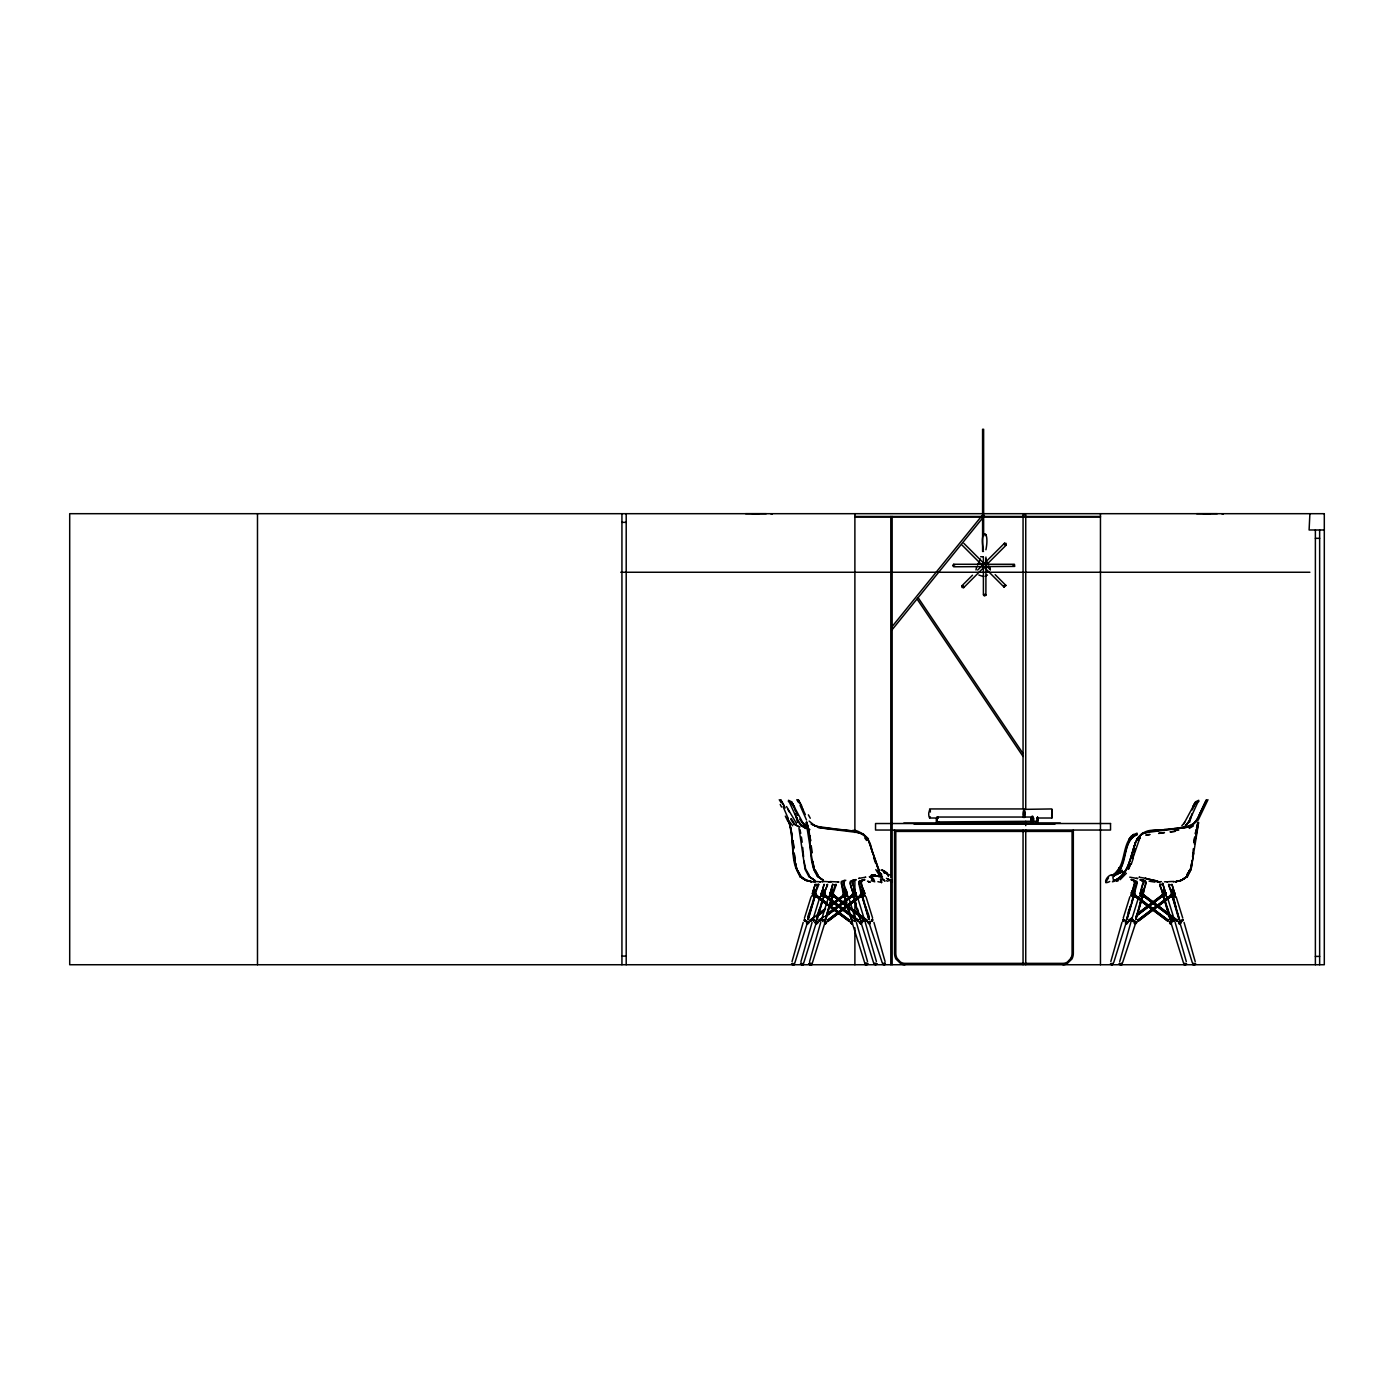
<?xml version="1.0" encoding="UTF-8"?>
<svg xmlns="http://www.w3.org/2000/svg" width="1394" height="1394" viewBox="0 0 1394 1394"><rect width="100%" height="100%" fill="white"/><g stroke="black" fill="none" stroke-linecap="round" stroke-linejoin="round"><path stroke-width="1.5" d="M1051.982 815.159L1051.843 808.938L1023.823 809.374M792.14 964.195C797.438 965.397 790.485 962.121 792.123 964.561C789.492 962.836 795.294 965.868 793.552 963.637M805.087 921.138C803.658 918.994 806.516 922.549 804.495 919.204C804.948 922.114 803.763 918.942 805.07 920.145M809.931 964.665L810.384 963.602L809.165 963.428L809.6 964.613L812.092 963.602L809.165 963.428M813.504 920.859C813.242 920.371 813.556 918.611 813.747 921.521M821.85 894.425L822.443 892.491L822.146 894.39M821.693 920.214C822.861 920.702 820.839 919.134 823 920.65M830.841 892.317L830.266 893.659L831.138 893.066M937.448 817.581L936.838 820.927M866.545 963.376L865.447 964.456L865.848 963.428L867.922 964.23L865.273 964.631L865.291 963.481M876.268 963.481C878.847 965.101 871.773 964.073 875.467 964.021C880.276 963.481 871.163 965.537 875.449 963.376M884.092 963.376C881.444 965.728 887.298 962.47 884.266 963.533M1162.944 893.955L1163.955 895.767L1162.091 896.551A3.52 2.736 71.1 0 1 1161.603 895.575A3.206 0.976 -54.5 0 1 1161.864 894.826C1165.454 893.014 1160.226 896.76 1163.328 894.721M1170.507 895.314C1170.664 890.261 1178.697 903.417 1173.643 893.449M856.613 895.662L854.295 889.877L852.762 890.644L854.069 895.941L853.407 894.268L851.682 895.296M1194.902 963.411C1194.954 963.934 1194.885 965.484 1195.616 963.428M812.824 892.177C811.691 898.468 813.939 884.075 816.431 884.301M817.581 884.929L818.661 884.371L817.302 885.748L807.823 919.134M826.485 884.929L827.566 884.371L823.035 896.081M833.961 884.894L836.226 884.371L834.849 885.748L824.778 921.207L832.445 896.569M1051.947 814.776L1051.843 818.017L1036.787 818.017M1164.948 893.815C1168.642 894.112 1162.3 890.714 1165.558 894.251M1174.184 920.214L1174.166 921.068M1174.393 892.177C1175.037 894.599 1173.382 892.456 1173.731 893.641M1182.67 919.622C1181.903 920.371 1184.029 919.953 1181.851 920.859M844.276 890.174C846.367 905.333 849.277 886.392 843.858 890.644C846.245 901.116 844.834 892.265 842.778 895.296M853.738 880.625L852.762 883.047L856.456 895.54L853.302 895.471L852.675 890.574M862.206 893.902C861.44 897.666 863.966 894.338 861.457 890.418C864.001 887.995 865.273 896.603 863.775 892.125C864.175 895.14 863.757 892.526 864.28 893.049M814.741 894.478L816.379 894.739A3.206 0.976 54.7 0 1 816.71 895.593A3.52 2.736 -71.1 0 1 816.239 896.551C813.974 900.054 818.33 890.749 814.392 895.366M822.983 893.693C825.213 897.44 822.129 892.909 824.969 894.373C825.718 898.503 822.791 895.662 823.14 893.38M834.257 895.314L833.473 895.767M1161.62 895.575L1162.091 895.157A3.206 0.976 -54.7 0 0 1162.335 894.443C1164.356 900.803 1161.185 889.041 1164.339 890.226C1170.751 909.167 1156.584 863.74 1165.767 893.606M1165.593 893.659L1165.489 892.177M1172.946 919.779C1175.247 919.883 1172.459 921.608 1173.609 919.726M1170.838 896.342C1174.776 899.81 1169.705 880.45 1174.271 893.92M793.656 964.125L792.977 963.428M814.776 893.554C817.999 896.673 810.994 897.963 815.595 893.955M823.227 895.75C823.837 901.657 827.252 887.072 822.233 890.975M833.159 893.955L833.56 896.638L831.678 895.558M1111.767 964.526C1107.463 962.226 1115.008 966.234 1111.785 963.376M1051.947 815.351L1051.79 815.856M804.652 920.598L804.547 919.622M813.73 919.761L814.601 920.04M821.99 892.108L821.676 894.251M821.763 920.232L822.669 920.162M830.144 893.571C832.497 892.526 829.5 894.373 830.615 892.683M1133.618 895.784L1135.221 896.325M1141.198 893.571C1141.006 892.927 1139.037 893.693 1141.477 892.526C1139.56 898.851 1141.581 884.423 1143.411 882.507C1139.49 878.743 1140.466 879.039 1145.729 881.304A2.962 2.126 -89 0 1 1146.007 883.482L1142.366 895.802L1144.126 896.325M1133.078 894.356C1134.489 899.879 1135.709 890.94 1134.158 895.54M1144.927 895.906L1177.46 920.423L1144.683 895.575C1142 897.614 1145.467 894.234 1142.575 893.92C1144.788 895.784 1142.261 895.906 1142.261 894.721M792.315 963.411L792.959 964.526M794.545 963.602L793.447 964.7L794.493 964.282M794.231 963.55L794.022 964.613M800.504 963.428C809.025 966.303 797.49 961.407 801.707 964.247L803.432 964.247M801.219 963.411L803.014 964.7L803.449 963.602M801.881 963.428L801.759 964.7L803.171 964.7M803.136 963.55L802.282 964.735M809.374 963.411L810.384 964.665M809.252 964.125L809.862 963.411M810.541 963.428C809.984 965.345 813.713 964.369 810.35 964.456M811.099 963.637L810.994 964.7L809.687 964.195M811.778 963.55L810.942 964.735M1110.913 964.509C1111.279 963.254 1109.903 965.293 1113.039 963.481M1110.948 963.481C1109.258 965.084 1114.73 964.787 1112.464 963.428M1119.399 964.073L1122.24 963.55L1121.769 964.665L1119.277 964.021L1121.978 964.596M1119.521 963.341L1119.748 964.561L1121.909 964.125M1120.689 963.376L1120.654 964.526L1121.368 963.428M1121.926 963.481L1120.48 964.195M844.59 896.307C843.37 896.394 842.795 894.408 841.784 881.67M852.257 894.373C851.368 898.764 855.533 893.641 851.786 895.035A4.879 2.91 -75.3 0 0 851.891 896.011L851.891 896.168A3.468 2.683 28.9 0 0 852.57 896.743L853.145 896.481A3.52 2.091 -75.4 0 1 853.058 895.506A3.206 2.492 28.9 0 1 852.361 894.791L852.779 894.112M860.29 895.453L860.952 894.704A3.206 2.492 28.9 0 0 861.684 895.506A3.52 2.091 -75.4 0 0 861.806 896.481L861.213 896.743A3.468 2.683 28.9 0 1 860.534 896.011L860.551 896.168A4.879 2.91 -75.3 0 1 860.429 895.035C862.259 892.752 864.315 897.788 860.69 895.802M842.743 895.453C847.413 895.209 841.732 895.105 844.363 894.565M843.614 894.164L845.966 896.185M1309.89 513.689L1309.105 529.981L1324.3 529.981M814.427 895.244C817.511 882.019 810.472 898.084 813.66 893.781M938.859 821.868C939.086 823.854 936.541 821.658 937.099 818.958M1163.188 895.07L1162.335 894.443L1163.955 896.203M1172.389 896.22L1172.581 894.164L1170.838 894.739A3.206 0.976 -54.5 0 0 1170.507 895.575A3.52 2.736 71.1 0 0 1170.995 896.551C1174.706 897.3 1167.823 893.746 1173.103 894.286M1171.831 894.164C1171.64 896.812 1169.793 896.272 1172.093 893.92M1162.265 894.39L1162.526 895.662M1163.641 894.408L1162.579 894.896A4.896 3.799 71.1 0 0 1163.049 896.063A3.468 1.063 -54.6 0 0 1162.805 896.795M1172.981 893.38C1172.162 896.499 1172.18 894.599 1170.995 895.157A3.206 0.976 -54.7 0 0 1171.239 894.443L1171.378 894.373M863.531 896.22L859.07 882.82L859.68 881.182L864.594 879.544L859.035 881.304A2.962 2.126 89 0 0 858.774 883.482L861.806 896.481A3.52 2.108 -75.1 0 1 861.684 895.523A3.206 2.492 28.9 0 1 861.004 894.791L862.154 893.519M865.848 963.428L867.173 964.596L867.207 963.341M885.26 963.341L884.72 964.596L884.754 963.341M975.992 569.989L976.619 566.922M1185.998 963.411C1188.071 966.129 1182.931 961.511 1184.238 964.735C1186.747 963.759 1187.061 964.317 1186.172 964.195M862.259 921.26C862.294 924.396 859.715 920.615 862.224 922.114M869.386 922.288C870.849 923.42 870.326 920.005 868.584 922.218A4.879 2.91 -75.2 0 0 868.689 923.194L867.73 922.253L868.689 923.159A3.468 2.701 28.9 0 0 869.368 923.926C872.017 923.856 867.974 920.58 870.501 921.817M1035.812 821.658L1035.533 821.99M1037.641 820.909L1037.519 818.226L1037.537 822.965M1164.147 896.412L1159.651 884.371L1163.119 884.911M1192.985 852.727L1193.334 848.702M876.181 964.543L876.112 963.341M883.395 963.428C880.468 964.073 885.713 965.937 884.929 963.481M845.949 892.996C848.981 894.652 844.328 891.428 847.308 893.362C843.213 895.506 848.441 890.278 846.158 893.746M856.038 893.833C854.069 892.561 856.962 892.7 854.766 893.711M856.073 895.593L855.376 893.397L856.195 896.011M854.034 920.389C856.177 920.458 854.557 919.047 854.278 920.964M864.785 893.153L863.06 890.226M864.716 895.593L863.444 895.61L861.736 890.226M863.722 919.57L863.6 921.086M871.703 920.789L872.731 919.691L871.982 921.068M846.803 894.199L846.489 892.526L847.134 895.54M855.637 893.049C852.936 894.913 856.491 891.899 855.794 894.007M872.33 920.964L872.365 919.57M1122.85 920.859L1123.529 919.082L1123.703 920.876M1132.207 892.439C1129.872 894.704 1133.531 891.289 1131.754 893.868M1133.078 920.092C1130.499 922.549 1132.834 917.479 1132.538 921.469M1141.111 892.439C1140.275 895.54 1140.919 890.923 1141.512 893.38M1110.913 964.125L1112.447 964.073M1132.137 893.327L1131.475 892.665L1131.632 893.728M1132.747 920.51C1131.475 919.935 1133.461 919.029 1131.754 920.859M1141.041 893.327L1140.745 892.526M1192.55 856.892L1192.985 853.023M1171.64 921.312C1170.437 924.083 1170.716 921.451 1171.674 922.27M888.361 876.408L886.41 872.33L881.914 870.048M1164.722 893.066L1165.785 892.944L1166.255 896.168M1133.392 894.53L1134.995 894.408L1135.186 895.75L1132.974 895.453L1136.737 882.332L1131.283 879.544L1136.842 881.304A2.962 2.126 -89 0 1 1137.103 883.482L1133.636 896.046L1135.779 895.575L1168.573 920.493L1149.318 906.17M1144.091 895.436C1137.121 897.144 1151.461 880.503 1142.54 879.858M1193.647 853.076L1191.051 869.507L1187.374 876.408L1181.415 880.328L1175.299 881.792L1181.52 880.259L1187.374 876.338L1191.051 869.368L1198.561 822.878M812.772 894.251L813.085 892.108M822.477 893.206L822.111 894.251M867.922 963.376L865.273 964.631M1163.816 896.499L1161.899 895.506M1163.223 894.146C1161.167 894.129 1163.119 898.468 1161.934 894.739C1165.698 899.827 1160.418 889.79 1163.171 890.958M1173.086 895.558L1170.507 895.575M1171.831 893.972L1172.371 895.75L1173.156 893.693M1180.526 923.072A3.468 1.063 -54.5 0 1 1180.335 923.577C1176.205 923.246 1180.857 922.497 1179.725 922.183A4.896 3.799 71.1 0 0 1179.934 922.95L1179.76 922.654M1170.855 896.185L1171.57 894.39M1171.762 922.392L1171.709 920.737M1178.941 922.863L1179.15 923.734A3.52 2.736 71.1 0 1 1178.679 922.758A3.206 0.958 -54.8 0 1 1178.941 922.026L1179.394 921.626A2.823 1.533 -10.7 0 1 1179.934 921.782L1178.923 922.026M1173.8 892.509L1173.87 893.432L1173.922 892.317M1174.584 894.059L1173.818 893.206M1186.346 964.491L1183.82 964.282L1186.712 964.299M866.719 964.596L865.047 964.23M875.624 964.596L876.843 964.021L874.752 963.428M813.451 894.164L813.904 895.244L814.723 894.181M832.201 894.634C833.403 894.181 830.632 895.436 833.926 896.185M1194.431 844.102L1198.561 822.268M844.903 895.645L843.666 896.743A3.468 2.683 28.9 0 1 842.987 896.011L830.458 904.758M862.45 895.645L861.213 896.743A3.468 2.683 29 0 1 860.534 896.011L860.673 895.436M884.11 964.526L884.963 964.509M1126.352 921.661C1126.997 922.671 1126.195 921.957 1125.585 921.992A3.206 2.492 -28.9 0 1 1126.23 921.556L1125.742 921.295M1134.193 921.852C1135.378 922.706 1134.629 922.445 1134.96 923.176C1136.145 919.604 1133.723 923.124 1134.019 921.138M815.595 923.246C815.49 921.922 816.326 922.166 816.971 922.34A3.206 0.976 54.5 0 1 816.727 921.608A2.823 1.533 10.7 0 0 816.187 921.782L816.605 922.358M831.974 895.244C834.727 876.756 825.056 909.655 832.88 890.278M1193.926 842.237L1194.71 836.975M1193.926 842.638L1194.71 837.446M845.653 893.031L846.698 893.728L846.489 892.526M846.89 894.007L846.228 892.752L847.134 893.833M855.968 893.153L855.376 892.526M863.461 893.171C867.626 894.321 856.055 880.241 864.663 880.119M862.729 919.97L863.339 921.399M863.688 920.964L864.071 919.691M872.156 920.389L872.33 919.082L872.557 920.598M843.109 896.325L845.112 895.767L843.788 895.575M851.647 895.453L852.623 895.314L851.995 896.325M852.048 895.575L853.86 895.802L850.113 883.5A2.962 2.126 89 0 1 850.392 881.304L855.933 879.544M852.867 894.425L853.72 893.327M852.779 896.15C855.881 894.46 849.451 894.321 853.877 896.464M853.337 896.272L853.076 895.157M853.686 893.484L852.989 894.129M851.542 923.333L852.222 921.434L851.037 922.218A4.879 2.91 -75.2 0 0 851.142 923.194A3.468 2.701 28.9 0 0 851.821 923.926L852.396 923.664A3.52 2.091 -75.3 0 1 852.292 922.706A3.206 2.474 29 0 1 851.612 921.974L851.037 922.218M851.856 923.351L852.396 921.695L851.333 922.967M862.224 895.279L860.725 895.767M862.137 922.114C860.83 920.057 860.464 925.18 860.76 922.497M869.438 921.521L869.42 922.497M1185.632 825.736L1189.152 821.24L1185.388 825.91L1189.152 821.24L1198.735 800.295L1195.669 801.759L1183.733 823.959M1037.624 822.861L1037.572 817.076M1126.457 923.055L1126.247 921.295L1126.457 922.497M1133.357 894.721L1132.712 895.314L1133.636 894.216M1133.949 893.833L1134.141 895.157M1132.364 896.185L1134.542 894.826L1132.677 896.377M1134.943 896.307L1134.611 895.314M1135.274 923.455L1135.744 922.479L1134.385 923.176M1142.383 894.582L1142.4 893.327M1143.202 894.791L1142.836 893.833M1144.387 896.237L1144.23 896.168A4.879 2.91 75.3 0 0 1144.352 895.035C1144.701 894.268 1142.104 897.509 1144.038 895.767M1123.041 920.911L1123.547 919.221L1123.494 920.929M1133.74 896.307C1135.901 896.778 1133.549 892.387 1135.448 895.035A4.879 2.91 75.3 0 1 1135.343 896.011A3.468 2.683 -28.9 0 1 1134.664 896.743C1130.761 892.718 1135.169 896.534 1134.768 896.412M983.397 549.776C979.18 528.378 990.158 528.378 985.924 549.776M985.924 534.704L984.983 535.679M985.924 564.849L985.889 595.273L984.338 595.987L983.572 594.506M804.756 921.016L805.453 920.65M1189.117 870.675L1188.472 872.208M813.591 893.449L813.416 892.509L812.737 893.955M813.852 894.268L816.222 894.408L814.915 896.325M821.502 893.763L821.78 892.596M823.296 920.319L822.39 921.521M806.446 922.061C808.311 920.964 806.499 923.961 806.342 920.807M806.551 922.392L807.353 921.904L806.481 923.159M808.032 923.438L808.555 922.758A3.52 2.736 -71.1 0 1 808.084 923.734L806.882 923.577A3.468 1.063 54.5 0 1 806.69 923.072M808.206 923.037L809.287 922.253L807.858 922.811M813.573 894.268L813.904 895.366M815.141 895.07L815.403 894.164L814.81 896.063M816.745 895.471L814.845 895.75A3.468 1.045 54.7 0 0 815.037 896.394L816.082 894.739L814.932 893.589M815.507 896.795A3.468 1.063 54.6 0 0 815.263 896.063L814.793 895.662A4.879 3.781 -71 0 1 815.263 894.687L815.978 894.443A3.206 0.976 54.7 0 0 816.239 895.157L815.891 896.394L816.535 895.122M814.706 922.584L816.065 923.089M823.174 894.512C825.091 894.373 823.296 895.75 823.122 893.798M823.209 894.408C825.283 892.265 825.509 897.527 823.279 895.767M824.621 895.872L825.143 896.551A3.52 2.736 -71.1 0 0 825.614 895.575A3.206 0.976 54.7 0 0 825.353 894.843L824.499 893.955M824.725 895.384L825.283 895.122M825.631 923.734L824.534 921.347L825.056 922.183A4.879 3.781 -71 0 1 824.638 923.264A3.45 1.045 54.7 0 1 824.899 923.978L825.631 923.734A3.52 2.736 -71.1 0 0 826.102 922.758A3.206 0.958 54.8 0 0 825.84 922.026L825.37 921.626A2.823 1.533 10.7 0 0 824.656 921.87L825.858 922.026A3.206 0.993 54.4 0 1 826.119 922.776L825.3 923.595L824.534 922.549M825.231 923.403L824.638 923.473M825.248 922.358L824.516 923.176L825.056 922.183M826.154 922.933C827.757 921.138 825.021 924.675 825.701 922.549A3.206 0.976 54.5 0 1 825.37 921.608M832.183 894.164C831.26 898.067 833.385 892.7 834.013 894.843A3.206 0.976 54.7 0 1 834.257 895.593A3.52 2.736 -71.1 0 1 833.786 896.551C829.9 896.934 836.069 895.418 832.95 894.129L833.473 896.447M833.786 896.551L833.351 894.164L831.904 895.087M1106.4 881.147L1108.526 877.871M846.698 893.728L845.548 890.174M854.853 893.38L855.027 892.439L855.602 893.728M821.38 893.432L822.303 893.206M1192.097 861.056L1190.476 869.02L1186.747 875.537M824.69 894.164L824.638 894.896A4.896 3.799 -71.1 0 1 824.168 896.063A3.468 1.063 54.6 0 1 824.412 896.795L825.248 894.582L825.039 896.481M1192.097 861.265L1190.476 869.159L1186.747 875.467M980.435 559.099L977.543 565.075M1195.372 833.333L1196.174 829.517M1195.372 833.821L1196.174 830.057M1134.943 895.628L1134.158 893.902M1143.777 895.262A4.879 2.927 75.1 0 1 1143.864 894.617L1143.847 895.628L1143.69 894.53M937.047 817.633L936.925 821.24M814.898 896.569L807.98 919.064M823.802 896.569L816.152 921.103L822.687 898.503M1133.74 896.551L1126.091 921.103L1130.29 906.658M1139.473 905.612L1141.738 896.098M1142.644 896.551L1135.727 919.064M1113.283 964.23L1112.22 964.631M1196.592 827.618L1197.498 823.837M843.126 894.948L843.353 895.645A3.468 2.683 29.1 0 1 844.137 896.325L844.537 896.133M860.429 895.035L860.917 894.251L860.342 895.296M1196.592 828.158L1197.951 822.547M1189.047 821.937L1190.145 817.651M1139.909 893.502C1141.791 892.003 1141.006 894.547 1139.961 893.641M1189.674 822.268L1191.887 813.8M1135.988 916.189L1161.934 896.464C1167.562 896.621 1160.139 895.54 1163.188 893.92M816.013 895.628L816.361 894.582L814.793 894.983M829.517 895.593L832.741 884.266L829.517 895.593L833.194 896.359L833.908 894.582M815.176 884.266L812.475 893.432L813.399 893.206M1135.448 895.035L1134.385 894.373L1133.357 896.115M816.379 894.739L816.344 894.965M824.812 895.767L825.631 895.471M833.682 895.68L834.292 895.471M864.698 893.833L864.472 892.944M863.13 920.301C864.123 917.2 865.082 922.549 863.217 920.545M1134.315 846.768C1137.748 824.15 1166.133 832.305 1182.251 827.827C1197.916 828.297 1199.99 810.419 1206.803 800.156M831.103 896.22L832.932 893.955M1142.348 895.819L1143.167 894.059L1141.878 894.268M1133.392 895.296C1137.034 891.184 1131.945 887.281 1131.44 893.049M1133.636 895.54L1134.542 890.574L1132.991 896.377M1142.122 895.175C1146.199 891.01 1140.623 887.333 1140.344 893.049M1142.522 895.54L1143.62 890.627M792.019 961.599L803.188 922.375M800.923 961.599L812.092 922.375M809.566 961.599L820.735 922.375M1110.809 961.529L1121.978 922.305M1119.713 961.529L1130.882 922.305M808.206 919.901L814.462 898.102M817.111 919.901L823.366 898.102M825.753 919.901L832.009 898.102M1126.3 922.288L1126.056 923.176L1126.491 922.288M1127.101 919.5L1133.252 898.05M1133.775 896.133L1134.176 896.325A3.468 2.683 -29.1 0 1 1134.873 895.61L1135.186 894.565L1135.57 895.453M1136.005 919.5L1142.156 898.05M1131.492 902.493L1133.287 896.272M1135.587 919.134L1142.191 896.272M812.475 893.432L812.894 892.596M1130.917 857.659L1133.827 848.458M1134.193 852.379L1135.169 849.016M1134.873 922.131L1135.134 921.295L1134.664 923.107M825.422 894.965L822.896 896.394L824.534 894.843M1132.834 851.839C1128.879 862.781 1125.725 878.865 1112.429 881.792M1132.52 858.094L1133.636 854.278M1132.817 858.234L1140.065 837.428M811.726 905.612L807.823 916.555M1123.512 919.57L1123.041 920.545L1124.261 920.214M1130.569 905.612L1128.129 912.478M1132.207 921.207L1132.416 919.57M815.333 890.278L813.713 895.732L812.51 895.384M821.171 895.854L824.081 884.266L820.874 895.593L824.237 895.575M824.237 890.278L822.617 895.732L821.275 895.662M823.122 895.54L827.566 884.946M1131.684 893.798L1134.803 883.186A2.962 2.126 -88.7 0 0 1134.542 880.991L1133.566 880.05M1134.124 890.226C1135.239 892.578 1131.057 897.509 1130.761 895.175M1143.028 890.226C1137.626 905.647 1141.547 885.782 1143.707 883.186A2.962 2.126 -88.7 0 0 1143.446 880.991L1143.01 880.346M1121.124 964.631L1119.417 963.428M1125.847 922.288L1126.021 923.508A3.45 2.683 -29 0 1 1126.718 922.793A4.896 2.91 75.3 0 1 1126.822 921.817M804.46 918.088L811.081 896.83M813.364 918.088L819.968 896.83M822.007 918.088L828.628 896.83M1123.25 918.019L1129.872 896.76M1132.155 918.019L1138.759 896.76M794.824 962.94L806.934 924.17M803.728 962.94L815.838 924.17M812.371 962.94L824.481 924.17M1113.684 962.627L1125.829 923.769A3.52 2.091 75.3 0 0 1126.038 922.706A3.206 2.474 -29 0 0 1126.7 921.974A3.206 2.492 -28.8 0 1 1126.038 922.706L1125.55 922.288M1122.588 962.627L1135.396 923.926A3.468 2.701 -28.9 0 0 1136.093 923.194L1137.051 922.288L1135.605 922.776A4.896 2.91 75.3 0 1 1135.727 921.817L1135.256 921.661M1192.306 809.897L1194.24 804.129M811.988 895.244L812.075 896.168M820.735 895.732L821.554 893.101M812.65 893.101L814.026 890.278M1037.537 817.041L1037.38 820.944M1134.96 894.617A4.879 2.927 75.1 0 0 1134.855 895.593L1135.483 896.237M1158.309 830.528C1125.533 826.067 1138.271 868.235 1116.437 879.353M1131.562 894.199C1135.221 893.206 1129.035 892.195 1132.398 893.171M1135.396 842.725L1132.625 851.751L1135.396 842.847M1013.02 565.197L1014.501 564.431L1014.71 566.417L953.67 566.783L952.66 565.528L953.67 564.274L1013.996 564.274M930.408 816.901L929.502 817.877L928.909 816.1A5.315 1.621 -90 0 1 928.752 813.051L929.641 809.809L930.443 812.005M1024.485 817.511L1025.026 814.131A6.046 1.83 -90 0 0 1024.938 811.691L1024.032 808.938L929.571 808.938L930.443 810.332M1131.214 864.332L1133.183 858.53M816.152 896.22L816.71 895.575M1031.333 817.633L1031.909 816.448A6.046 1.83 -90 0 1 1032.64 816.152L1033.79 818.644L1033.25 822.181A5.315 1.621 -90 0 1 1032.309 822.704A4.844 1.464 90 0 1 1030.933 821.833L1031.194 818.487A3.659 1.115 -90 0 1 1032.118 818.592L1032.083 821.014M1122.919 920.197L1123.965 919.953L1123.32 920.598M1164.025 896.464L1171.082 921.207L1163.432 896.569M1129.21 863.147L1131.179 857.502M817.459 914.516L819.672 908.4M1123.041 920.545L1124.366 919.779M806.882 923.577L808.084 922.34A3.206 0.976 54.5 0 1 807.823 921.608L808.311 922.026A3.206 0.993 54.4 0 1 808.572 922.776M815.786 923.577L817.459 922.758A3.52 2.736 -71.1 0 1 816.971 923.734L815.786 923.577A3.468 1.063 54.5 0 1 815.595 923.072M825.143 923.316L826.102 922.758M823.07 895.175L825.126 894.443L824.29 894.164M1199.398 814.619L1206.368 799.895M832.898 895C832.357 896.394 834.553 895.244 832.688 893.92M1161.603 895.314L1163.31 896.063M1129.001 863.043C1130.116 866.737 1113.44 888.065 1112.9 877.314L1114.747 875.083L1121.281 872.313M1128.338 868.985L1130.499 863.827M1128.617 869.194L1130.795 864.001M1132.608 893.38L1131.771 894.251M1132.764 920.057L1132.451 920.964M1134.42 895.784L1134.437 894.112L1134.577 895.628M817.076 923.281L818.208 922.305L817.111 923.037M833.403 895.924L832.985 894.599M832.096 894.286L831.451 895.366M813.747 891.324L814.723 890.801M1141.425 891.254L1142.4 890.731M939.207 821.658L938.964 822.181A5.315 1.621 -90 0 1 938.04 822.704A4.827 1.464 -90 0 1 936.646 821.815L936.977 817.285M1196.801 819.933L1206.193 800.191M1117.796 873.916L1122.222 864.175L1120.096 869.455C1127.188 858.843 1123.738 839.868 1137.33 834.657M936.803 817.529L936.402 821.955L1037.397 821.24M1207.988 799.703L1198.248 820.003L1190.65 826.607L1145.38 832.758L1141.825 833.961L1136.737 839.397M1193.212 807.614L1194.118 805.959M1124.941 872.104L1127.084 868.166M1116.733 874.7L1121.612 870.553M815.281 895.175L814.183 896.412M1170.49 895.471L1170.977 894.582L1170.821 895.628M1194.519 805.244L1196 802.613M807.143 922.898L807.021 921.382M1031.734 817.581C1034.139 815.49 1033.477 821.676 1032.274 822.861M824.934 895.349L825.126 895.157A3.206 0.976 54.7 0 1 824.882 894.443L824.656 894.495M833.281 895.575L831.643 896.325L833.786 895.157A3.206 0.976 54.7 0 1 833.542 894.443M854.557 920.214C856.456 922.619 854.208 916.799 854.627 920.876M1117.727 871.877C1127.293 861.056 1122.658 840.233 1137.295 834.204M1194.797 804.53L1196.191 802.264L1198.91 801.376M811.813 964.7L809.513 964.491M1171.03 896.255L1172.859 895.75M1171.291 896.447L1172.406 896.063L1171.692 891.01M1172.11 895.75L1171.152 895.384M1179.394 921.608A3.206 0.976 -54.5 0 1 1179.15 922.34L1180.526 923.246L1181.188 922.183M1171.047 921.782C1172.371 924.971 1167.51 921.521 1170.368 923.508M1179.551 922.201L1180.265 922.933L1179.533 921.922M1165.035 892.317L1164.652 893.781M1172.755 919.848C1175.386 920.859 1172.389 920.145 1173.765 919.622M1173.678 921.451L1173.661 920.371M804.146 920.476L805.227 920.65M844.224 880.346L843.788 880.991A2.962 2.126 88.7 0 0 843.509 883.186C853.755 909.864 840.495 887.699 844.834 880.625M853.111 880.346L852.675 880.991A2.962 2.126 88.7 0 0 852.414 883.186M861.771 880.346L861.335 880.991A2.962 2.126 88.7 0 0 861.056 883.186L864.245 893.153M855.48 920.859L854.574 919.273L855.271 920.911M871.511 919.779L871.529 920.911M972.507 575.199L961.843 585.863L962.034 587.466L963.637 587.658L1006.276 545.002L1006.102 543.399L1004.499 543.224L977.647 570.059M963.637 587.658L963.446 586.055L961.843 585.863M1004.499 543.224L1004.673 544.827L1006.276 545.002M844.503 894.268L845.322 895.488M843.091 894.721L843.37 896.447L844.712 895.784M860.778 895.296C862.729 897.91 859.924 892.996 862.241 894.965M861.614 920.737L862.137 922.532M1173.19 890.278C1177.355 897.248 1172.685 897.161 1171.884 890.278M1135.117 895.331L1132.799 896.359M1134.402 922.026L1134.733 922.985M1134.943 922.41L1134.507 920.737M1126.387 873.289L1120.114 879.719M852.501 890.627L853.546 895.732M830.911 893.815L830.65 892.108L830.127 893.955M823.122 919.848L822.268 920.737M1138.149 840.495L1140.1 837.881M823.349 894.965L824.063 894.373L823.488 895.819M821.728 892.177L821.118 893.537L822.129 893.92M1187.27 873.951L1188.036 872.958M1122.205 963.585L1121.229 963.585M892.143 626.551L981.846 515.832L984.408 515.832L892.143 629.687M1193.281 824.011L1196.819 819.724M1181.833 825.718L1184.743 822.425M815.072 896.307L816.274 896.063M794.475 964.456L791.792 964.056M1164.199 895.558L1162.857 895.872M864.489 893.885L864.402 892.665M844.137 895.506A3.206 2.492 28.9 0 1 843.457 894.791L843.265 894.878A3.206 2.492 28.9 0 0 844.137 895.506A3.52 2.091 -75.4 0 0 844.259 896.481L843.666 896.743A3.468 2.683 29 0 1 842.987 896.011A4.879 2.91 -75.3 0 1 842.882 895.035L843.353 894.617A4.879 2.927 -75.1 0 1 843.475 895.593L843.021 896.499L842.551 895.575M853.145 896.499A3.52 2.108 -75.1 0 1 853.023 895.523L853.842 895.296M861.684 895.506L862.172 895.105A3.206 2.474 29.1 0 0 861.475 894.373L860.9 894.617M865.012 896.098L865.099 895.175M851.49 921.817A4.879 2.91 -75.3 0 1 851.595 922.793L850.183 922.288L851.142 923.159A3.468 2.701 28.9 0 0 851.821 923.926L852.501 923.403M861.3 923.664L860.725 923.926A3.468 2.701 28.9 0 1 860.046 923.194A4.879 2.91 -75.2 0 1 859.924 922.218L860.83 921.626M860.987 921.556L859.941 922.218M860.69 923.438L859.07 922.253L860.516 922.776A4.879 2.91 -75.3 0 0 860.394 921.817M861.196 922.898L860.847 922.009L861.736 923.176L861.387 922.288L860.725 923.926A3.468 2.701 28.9 0 1 860.046 923.194L861.3 921.695L861.457 922.706M869.037 921.817A4.879 2.91 -75.3 0 1 869.142 922.793L868.689 923.194A3.468 2.701 28.9 0 0 869.368 923.926L882.175 962.627M845.949 893.38L846.019 892.387L846.733 893.049M862.468 894.46L861.161 894.164L862.712 895.54M854.958 919.657L854.313 920.545M863.356 920.807L864.315 920.197M1165.436 892.596L1165.506 893.885M1162.979 895.244L1163.973 895.593M1175.264 895.593L1171.918 884.284L1175.247 895.244M1173.103 920.65L1174.114 919.97M1174.114 920.232L1173.051 920.423M1181.938 920.145L1183.018 919.97M1183.018 920.232L1181.955 920.423M1163.049 896.063L1163.537 895.662A3.468 1.045 -54.7 0 1 1163.276 896.394M1171.709 896.795A3.468 1.063 -54.6 0 1 1171.953 896.063L1172.441 895.662A3.468 1.045 -54.7 0 1 1172.18 896.394L1170.995 896.551M1171.169 921.748L1171.221 921.87A2.823 1.533 -10.7 0 0 1170.49 921.626L1170.019 922.026A3.206 0.993 -54.4 0 0 1169.758 922.776M1170.246 923.734L1171.448 923.577L1170.246 923.734A3.52 2.736 71.1 0 1 1169.775 922.758L1170.246 922.34A3.206 0.976 -54.5 0 0 1170.507 921.608M1179.15 923.734L1180.335 923.577M1125.916 923.664L1126.491 923.926A3.468 2.701 -28.9 0 0 1127.188 923.194L1128.147 922.288L1126.7 922.776M813.051 920.476L814.113 920.65M1115.618 874.718L1113.475 876.425L1116.699 873.881M1142.313 894.129L1143.324 894.146M1125.638 921.852L1125.62 922.741M1132.782 921.399L1133.252 919.779M830.005 905.42L842.29 895.906M830.563 906.309L842.83 896.795L830.824 905.786M851.194 895.906L827.409 913.941M859.837 895.906L827.304 920.423L860.098 895.575M1161.15 895.906L1137.365 913.959M1161.69 896.795L1137.156 915.405M1170.054 895.906L1137.504 920.423L1170.28 895.558M1170.594 896.795L1138.009 921.347L1170.838 896.464M832.671 895.75L832.131 894.129L831.73 895.506M816.222 895.349L814.096 896.325M833.473 895.506L833.769 894.408L832.671 894.582M814.932 916.572L809.757 920.493L825.509 908.766M818.383 913.941L825.283 908.696M813.66 918.838L810.21 921.451L813.469 918.96M817.093 916.224L823.959 911.014M823.837 916.572L818.644 920.493L823.906 916.538M827.287 913.941L851.438 895.575M825.997 916.224L851.751 896.638L825.579 916.59M827.775 921.451L860.412 896.638L827.792 921.347M1128.6 920.493L1132.05 917.862M1137.225 913.941L1161.394 895.558M1132.52 918.82L1129.07 921.451L1132.329 918.977M818.295 915.388L824.725 910.63M1128.617 920.423L1132.102 917.844M1121.246 964.509L1122.187 964.23M884.598 964.509L885.469 964.23L882.838 963.481M1194.832 964.491L1192.724 964.282L1194.24 963.428M851.264 831.173C858.46 825.684 878.028 849.26 862.869 833.525M832.654 894.146L831.451 895.244M987.492 575.025L985.07 576.262M877.889 881.688L881.792 882.454L881.008 878.778M836.208 884.946L832.113 896.168L833.072 891.01M853.093 890.226L854.714 895.662L856.09 895.436M1193.316 823.784L1185.37 827.391L1174.881 828.315M1189.309 828.402L1193.456 825.893M1032.64 820.927L1032.867 818.557A5.018 1.533 90 0 0 1031.455 817.232L1030.671 821.955M1114.73 875.415L1113.405 876.234M853.72 890.731L854.696 891.254M1183.088 920.476C1182.46 919.221 1182.217 920.441 1183.262 920.214M1116.873 879.353L1118.755 878.342M1109.746 881.478C1101.469 886.27 1107.341 873.55 1113.092 874.822M834.013 894.843L833.298 895.087A4.896 3.799 -71.1 0 1 832.81 896.063A3.468 1.063 54.6 0 1 833.072 896.795M1120.044 871.215L1122.257 870.257L1120.462 871.006M861.492 896.15L862.747 895.715L860.76 896.028L862.677 895.767L861.039 890.783L863.339 891.254M860.568 894.983L861.178 895.715M844.659 896.185L843.353 896.185M1116.768 881.322L1118.267 880.712M853.825 895.941L852.57 896.743A3.468 2.683 29 0 1 851.891 896.011L852.361 895.593A4.879 2.927 -75.1 0 0 852.274 894.617L852.832 894.373A3.206 2.474 29.1 0 1 853.511 895.105L853.616 895.784M852.17 894.425L853.25 893.902M1173.051 896.412L1168.555 884.371L1170.803 884.894M1171.326 896.394L1170.96 894.931M1181.415 922.584L1179.725 922.183M1174.131 892.247L1174.009 894.251M1137.034 833.142C1122.954 838.264 1125.951 857.449 1118.999 868.445L1119.452 867.521L1115.078 874.021L1118.232 870.396L1112.499 875.397L1114.311 874.439L1111.262 875.484L1114.817 874.491L1112.011 875.258L1114.12 874.7L1113.231 874.857M807.806 922.236L808.311 922.026A3.206 0.958 54.8 0 1 808.537 922.741M1142.244 896.464L1143.289 896.15M825.3 896.342L823.715 896.081M833.943 896.342L832.148 895.68M863.583 921.469L863.583 920.389M1115.095 879.875L1113.457 880.241M845.165 895.697L844.015 890.94M1117.396 873.515L1121.821 872.139M1119.26 872.905L1120.375 872.574M1115.305 879.962L1113.336 880.363M1117.518 873.463L1122.588 871.912M1118.441 873.184L1123.581 871.616M814.566 894.46L815.385 893.955M1123.651 921.469L1124.488 919.97M829.935 881.566L838.927 881.966L837.55 882.106M824.551 921.782L824.847 923.055M1189.378 826.189L1178.766 827.914M1105.895 882.698L1106.522 881.635M824.429 891.01L823.488 895.68M843.806 896.203L843.475 895.331M816.17 922.95A4.879 3.781 -71 0 0 816.483 922.27L817.198 922.026A3.206 0.993 54.4 0 1 817.476 922.776M842.551 880.938L845.809 880.276M856.021 880.119C845.287 878.9 853.32 890.993 854.069 895.54M864.594 879.544L862.311 880.45M874.195 963.481L875.066 964.665M882.872 964.125L884.301 964.404M1192.724 964.282L1195.425 964.526M859.418 878.342C855.411 878.882 868.323 876.809 865.343 877.262M1146.234 835.145L1149.911 834.605M1145.885 835.006L1149.597 834.466M1149.405 831.748L1141.913 833.525L1136.79 839.275M1153.465 830.946L1164.234 829.778M869.316 876.756L873.707 876.216M1164.426 832.654L1158.623 833.403L1164.408 832.497M1119.818 964.509L1120.48 964.404M1164.46 881.827L1165.489 881.705M1173.365 881.827C1178.209 881.025 1162.701 881.827 1167.231 882.106M1164.199 829.569L1170.141 829.082M875.014 874.752L872.104 875.083L875.153 874.735M1170.124 828.872L1174.898 828.541M1170.333 831.8L1175.177 831.242M1170.263 831.939L1175.072 831.382M874.508 875.99L870.03 876.495L878.847 875.885M871.355 875.014L874.421 874.683M882.559 963.585L884.772 964.212M1194.397 964.665L1192.968 964.7M1175.02 830.528L1178.766 830.144M874.143 876.112L878.725 875.92M1159.669 884.946L1163.659 895.854M1168.573 884.946L1172.563 895.854M876.286 964.334L874.212 964.125M1184.673 964.125L1185.336 963.428M1194.257 964.578L1192.985 963.55M1161.394 881.635L1156.95 881.966L1158.327 882.106A4.914 1.185 -4.3 0 0 1159.756 882.21M832.915 894.408L833.804 894.599M861.44 894.112L862.189 893.92M1162.457 894.181L1163.763 894.46M1171.64 894.164L1171.483 894.896A4.896 3.799 71.1 0 0 1171.953 896.063M1133.949 894.146L1135.535 895.296M866.719 963.533L865.012 963.585M1184.639 963.481L1185.527 964.456M820.003 882.106C824.464 881.688 806.429 881.095 815.316 881.984M828.907 882.106C833.42 881.827 817.912 881.025 822.756 881.827M1185.928 964.491L1183.854 964.456L1184.081 963.55M1194.275 964.299L1195.407 964.265M1161.899 884.301L1163.032 884.284M874.892 963.585L873.916 963.585M1192.706 963.637L1193.682 963.637M1184.778 964.561L1183.82 964.282M1193.142 964.509L1193.072 963.655M1159.651 884.371L1160.714 884.336M752.429 513.863L758.65 513.863M1203.475 513.863L1209.696 513.863M771.161 514.229L772.067 514.229M1222.207 514.229L1223.113 514.229M854.888 516.477L1100.458 516.477M854.888 516.965L890.801 516.965M892.143 516.965L1100.458 516.965M621.933 522.349L626.202 522.349M1315.378 538.328L1319.648 538.328M983.484 551.466L982.596 551.466L982.578 429.265L983.624 429.265L983.641 534.303M980.644 556.729L983.171 556.729M620.731 572.254L1309.89 572.254M937.43 817.041L1031.717 817.041M929.746 818.017L938.319 818.017M903.8 823.105L1060.364 823.105M913.976 823.993L1055.049 823.993M847.552 895.54L844.851 895.802L841.209 883.5A2.962 2.126 89 0 1 841.488 881.304M1139.665 895.54L1142.069 895.54M621.933 956.092L626.202 956.092M1315.378 956.406L1319.648 956.406M1110.582 964.003L1111.75 964.23M791.966 964.491L792.959 964.299M800.87 964.491L802.404 964.491M1131.388 880.154L1133.636 879.858L1131.283 879.544M817.598 884.336L818.661 884.371M815.281 884.876L816.414 884.894M869.577 876.809L872.104 878.778M891.759 880.276L888.1 879.265L890.661 880.172M874.456 880.363L872.365 879.962M983.171 576.506L978.867 575.025M818.661 884.946L814.357 895.593M874.787 881.792L871.215 880.712M834.657 828.872L815.403 826.189L809.13 821.083M871.93 851.839C869.368 819.933 830.685 835.511 811.151 824.011M1142.47 880.45L1140.118 880.119M1139.438 877.262C1136.441 876.809 1149.388 878.865 1145.345 878.342M830.371 881.705L831.399 881.827M846.489 830.301L819.411 827.391L811.5 824.011M840.53 829.778L851.298 830.946M818.226 827.635L859.401 832.758M892.352 881.792L890.261 881.356M855.358 831.748L862.938 833.961L868.026 839.397M1129.767 877.174L1137.731 878.534L1136.458 878.342M1149.022 881.165L1154.946 882.123M953.67 564.274L954.646 565.197M881.043 870.17L884.737 871.215M1151.81 879.875L1157.926 881.182L1145.572 878.481L1151.81 879.858M1140.187 879.544L1142.453 880.05M881.426 882.698L880.485 879.335M1171.727 894.896L1173.225 896.394L1170.699 894.965M865.326 964.125L865.901 964.282M809.879 829.587L801.602 825.736L798.065 821.24L788.481 800.295L791.548 801.759L803.484 823.959L802.474 822.425L808.189 827.043M807.161 827.531L804.146 825.649L804.983 826.346L799.633 819.114M845.478 894.756L845.13 895.296M871.982 921.399L872.243 920.389M854.679 921.469L853.842 920.58M869.194 923.49L868.932 923.194M861.178 894.356L862.206 895.087M854.261 894.268L852.588 894.146L853.372 895.732M887.368 873.515L883.831 872.435L890.034 875.083M886.898 873.358L884.406 872.574M883.831 872.435L887.264 873.463M800.017 826.921L793.604 824.011M871.912 879.962L872.888 880.259M872.139 879.875L873.097 880.172M984.983 594.036L985.924 595.011M1134.35 923.264L1135.396 923.926A3.468 2.701 -28.9 0 0 1136.075 923.194M1143.289 896.307L1143.55 896.743A3.468 2.683 -28.9 0 0 1144.247 896.011L1143.76 895.593A3.468 2.683 -29.1 0 0 1143.08 896.325M1135.622 921.974L1136.197 922.218A4.879 2.91 75.3 0 1 1136.075 923.194M887.908 879.353L889.477 879.962M886.497 880.712L887.995 881.322M832.131 895.994L832.619 896.307A3.468 1.045 54.7 0 1 832.34 895.662L832.81 896.063M884.319 871.006L882.524 870.257M1134.298 896.586L1134.489 896.673A3.468 2.683 -29 0 0 1135.326 896.011M1141.982 895.662L1143.55 896.743A3.468 2.683 -29 0 0 1144.23 896.011M1170.211 922.114L1170.019 922.026A3.206 0.958 -54.8 0 0 1169.775 922.741M791.025 802.264L788.307 801.376M886.427 878.342L888.344 879.353M1133.479 880.625L1134.472 883.047L1131.074 895.802M867.521 881.13L869.298 882.158M877.018 875.659L879.213 876.948M793.9 823.784L797.908 826.415M852.692 895.506L853.041 896.325A3.468 2.683 29.1 0 0 852.361 895.61L852.03 894.565M806.202 822.878L813.713 869.507L817.389 876.408L823.349 880.294C804.39 868.445 814.444 840.39 806.202 822.268M823.349 880.328L817.389 876.338M814.619 880.259L808.747 876.338L805.07 869.368L798.901 827.844M1164.739 893.449L1164.896 892.509L1164.966 893.432M1005.823 585.306L1004.22 585.48L1004.046 587.083L1005.98 585.515L995.159 574.642M1148.761 907.058L1168.067 921.347L1135.465 896.638L1138.549 899.165M848.005 906.187L867.26 920.423L834.483 895.558M847.465 907.058L866.772 921.347M839.362 906.187L858.617 920.423L825.84 895.558M838.805 907.058L858.112 921.347L825.283 896.464M830.458 906.187L849.713 920.423L830.737 906.065M829.918 907.058L849.225 921.347L816.396 896.464M833.943 896.464L866.807 921.451M816.936 895.558L827.287 903.434M1162.282 895.349L1162.091 896.22M1182.339 920.023L1181.99 921.033M1172.999 921.277C1176.484 922.061 1172.267 917.235 1173.609 920.737M883.151 879.649L885.068 881.13M1136.023 895.906L1148.307 905.42M1141.634 901.552L1147.767 906.309M834.727 895.906L847.012 905.42M834.187 896.795L846.454 906.309M826.084 895.906L829.151 898.294M832.218 900.663L838.352 905.42M825.527 896.795L837.811 906.309M817.18 895.906L827.914 904.236M816.64 896.795L827.374 905.124M1165.976 895.488L1164.704 895.645L1162.979 890.278M879.161 873.881L882.402 876.425M853.564 895.279L852.832 895.68M845.339 895.105L844.694 894.216M863.705 920.667L863.688 919.221L863.496 920.389M824.412 896.795L823.941 896.377A3.468 1.045 54.7 0 1 823.697 895.662L824.168 896.063M815.263 894.687L815.734 895.087A4.896 3.799 -71.1 0 1 815.263 896.063M821.763 919.97L822.774 920.65M816.727 921.626L817.198 922.026A3.206 0.958 54.8 0 1 817.442 922.741M1125.446 923.264L1126.491 923.926A3.468 2.701 -28.9 0 0 1127.188 923.194M879.788 872.749L881.688 874.386M880.607 876.303L882.698 878.325M1133.217 895.767L1132.642 894.582M963.899 543.381L984.495 563.978M985.872 565.354L990.019 569.501M962.121 545.159L982.718 565.755M984.094 567.149L1004.046 587.083M871.738 877.018L873.829 879.144M877.628 870.396L880.799 874.021L878.621 871.285M789.161 821.24L792.698 825.736M816.745 872.958L817.494 873.951M987.614 563.35L988.816 565.075M864.681 837.881L866.632 840.495M878.133 871.877L880.259 874.718M880.398 877.018L875.798 869.595M863.618 893.99L863.966 892.84M852.536 895.715L852.309 894.704A3.206 2.492 28.9 0 0 853.041 895.506M869.612 922.567L870.309 923.211M852.414 922.584L851.751 921.364L852.274 923.176M796.462 823.436L786.547 806.568M799.808 802.927L797.978 800.156M781.198 801.376L782.261 802.927M918.228 597.817L1023.057 753.544M917.147 599.141L1023.057 756.472M815.769 894.896L816.048 894.39M798.657 802.63L796.793 799.703M781.11 802.63L779.246 799.703M798.396 799.895L805.366 814.619M791.269 818.661L794.58 823.959M790.746 819.114L793.099 822.965M789.161 821.868L792.262 835.233M791.792 803.606L791.217 802.613L793.099 805.959L792.559 804.93M818.034 875.537L814.305 869.159L812.667 861.265M800.487 875.537L796.758 869.159L795.521 863.234M818.034 875.467L814.305 869.02L812.667 861.056M809.374 875.467L805.662 869.02L804.024 861.056M799.546 873.846L796.758 869.02L795.521 863.043M798.448 800.156L801.602 805.54M780.901 800.156L784.038 805.54M780.849 799.895L785.205 807.98M808.381 814.828L810.262 818.243M815.838 890.783L814.601 895.68M878.969 869.908L867.992 839.275M877.697 868.166L879.318 870.675M816.309 872.208L815.647 870.675M780.222 804.443L781.546 807.039M787.784 809.078L789.143 811.831M806.516 820.003L800.034 805.349M788.08 818.208L783.097 806.708M785.327 816.135L788.063 821.711M795.207 810.106L797.786 815.525M987.022 562.479L985.924 559.099M801.167 805.54L802.944 809.513M878.081 868.671L870.692 846.838M877.906 868.079L869.403 842.847M792.977 804.129L794.928 809.897M1166.83 906.361L1171.971 920.65M865.535 906.344L869.211 916.555M869.037 919.064L862.137 896.551M855.986 906.849L861.126 921.103M847.082 906.849L852.222 921.103L848.632 908.731M873.602 857.502L875.571 863.147M989.723 566.922L990.35 569.989M1023.544 817.511L1023.196 816.1A5.315 1.621 -90 0 1 1023.022 813.051C1024.485 803.118 1025.409 821.972 1023.579 814.131M1164.582 891.324L1165.245 893.467M1180.282 924.17L1192.41 962.94M1171.396 924.17L1183.506 962.94M860.481 895.105L860.638 894.721M861.387 923.769L873.533 962.627M852.501 923.769L864.628 962.627M1176.153 896.83L1182.757 918.088M1167.248 896.83L1173.853 918.088M866.005 896.76L872.609 918.019M857.362 896.76L863.966 918.019M848.458 896.76L855.062 918.019M856.143 895.802L852.414 883.186M1175.717 906.361L1173.678 898.015M1051.843 818.017L1051.773 814.776M1173.434 898.503L1179.986 921.207L1172.319 896.569M862.59 896.272L869.176 919.134M853.93 896.272L856.334 904.584M857.537 908.731L860.534 919.134M845.043 896.272L846.838 902.493M1172.755 898.102L1179.01 919.901M1163.851 898.102L1170.106 919.901M862.607 898.05L868.776 919.5M853.964 898.05L860.115 919.5M845.06 898.05L851.229 919.5M1184.046 922.375L1195.216 961.599M1175.142 922.375L1186.311 961.599M873.899 922.305L885.068 961.529M860.69 894.565L860.917 895.645A3.468 2.683 29.1 0 1 861.684 896.325M865.238 922.305L876.425 961.529M856.352 922.305L867.521 961.529M860.673 921.417L860.917 922.288M1170.838 894.739L1171.099 895.68M795.347 813.8L797.56 822.268M862.276 895.628L862.032 894.704L862.189 895.732M787.505 818.435C797.838 838.125 784.125 875.693 811.918 881.792L805.715 880.259L799.842 876.408L805.802 880.328L811.918 881.775L805.715 880.276L799.842 876.338C790.468 858.425 794.528 836.731 787.505 817.79M797.072 817.651L798.17 821.937M806.812 822.547L807.736 826.293M789.265 822.547L790.642 828.158M806.812 821.937L807.736 825.718M844.572 896.551L846.402 904.166M808.189 828.158L809.409 833.821M808.189 827.618L809.409 833.333M799.947 829.517L800.748 833.333M851.873 922.497L851.612 921.974A3.206 2.492 28.8 0 0 852.292 922.706M809.809 835.703L810.594 840.913M793.029 840.913L793.9 848.702M809.809 835.233L810.594 840.477M801.411 836.975L802.195 842.237M793.029 840.477L793.831 847.482M803.589 856.892L802.735 847.482M794.458 854.801L795.12 861.056M794.231 853.023L795.12 861.265M1193.717 964.491L1193.543 963.481M811.273 846.524L811.796 853.023M811.238 845.722L811.796 852.727M1161.969 894.582L1161.986 895.61M936.611 821.24C936.385 812.388 936.995 829.134 936.942 818.383M1051.703 816.1L1051.825 809.809L1051.965 814.131M1319.648 529.981L1319.648 964.735M1315.378 529.981L1315.378 964.735M1217.311 513.689L1196.644 513.689M1100.458 513.689L1100.458 964.735M1073.328 830.04L1073.328 953.252A12.389 12.389 0 0 1 1071.934 959.002L1066.88 963.864A9.636 9.636 0 0 1 1062.873 964.735M1025.74 808.241L1025.74 514.839L1023.057 514.839L1023.057 808.537M1025.74 821.275L1025.74 825.631M1025.74 829.97L1025.74 964.735M1023.057 830.232L1023.057 964.735M985.924 557.042L985.924 562.897M983.397 557.042L983.397 564.849M983.397 566.8L983.397 595.011M894.547 830.04L894.547 953.252A12.389 12.389 0 0 0 895.941 959.002L900.994 963.864A9.636 9.636 0 0 0 904.985 964.735M892.143 516.477L892.143 964.735M890.801 516.477L890.801 877.802M890.801 882.141L890.801 964.735M854.888 513.689L854.888 832.462M854.888 879.962L854.888 890.836M854.888 897.353L854.888 916.921M854.888 927.794L854.888 964.735M766.264 513.689L745.598 513.689M626.202 513.689L626.202 964.735M621.933 513.689L621.933 964.735M257.489 513.689L257.489 964.735M1134.925 923.508A3.45 2.683 -29 0 1 1135.605 922.793M1178.662 922.776A3.206 0.993 -54.4 0 1 1178.906 922.044M1179.864 923.978A3.45 1.045 -54.6 0 1 1180.004 923.508M1142.975 896.481A3.52 2.091 75.4 0 0 1143.08 895.506A3.52 2.108 75.1 0 1 1142.975 896.499M1127.293 922.218A4.879 2.91 75.3 0 1 1127.171 923.194M1170.96 923.978A3.45 1.045 -54.6 0 1 1171.117 923.508M1133.897 894.878A3.206 2.474 -29.1 0 1 1134.402 894.373M860.917 894.617A4.879 2.927 -75.1 0 1 861.022 895.593M869.159 922.793A3.45 2.683 29 0 1 869.839 923.508M860.516 922.793A3.45 2.683 29 0 1 861.196 923.508M816.117 923.508A3.45 1.045 54.7 0 1 816.257 923.978M851.612 922.793A3.45 2.683 29 0 1 852.292 923.508M807.213 923.508A3.45 1.045 54.7 0 1 807.353 923.978M844.241 896.499A3.52 2.108 -75.1 0 1 844.137 895.523M936.925 818.505A3.659 1.115 -90 0 1 937.448 818.243M936.995 817.407A5.036 1.533 -90 0 1 938.214 817.581M815.002 894.721L814.845 895.75L815.002 894.721M1193.961 804.808L1192.654 807.231L1195.494 802.125L1193.961 804.808M1070.836 958.305L1067.473 961.999A8.556 8.556 0 0 1 1062.873 963.359L904.985 963.359A8.556 8.556 0 0 1 900.402 961.999L897.039 958.305A10.891 10.891 0 0 1 895.802 953.252L895.802 831.416L1072.073 831.416L1072.073 953.252A10.891 10.891 0 0 1 1070.836 958.305M1130.83 836.592L1128.791 839.641L1133.723 834.344L1130.882 836.539M822.547 918.838L819.114 921.451L822.373 918.96M1187.374 876.338L1181.415 880.328L1175.299 881.775L1181.52 880.276L1187.374 876.338M1187.374 876.408L1181.415 880.328L1187.305 876.39M1324.3 513.689L69.7 513.689L69.7 964.735L1324.3 964.735L1324.3 513.689M1110.53 823.523L875.537 823.523L875.537 830.04L1110.53 830.04L1110.53 823.523M870.013 882.106L868.567 881.478L870.013 882.106M805.802 880.328L799.842 876.338L805.802 880.294M805.993 828.489L801.602 825.736L805.993 828.489M814.706 880.294L808.747 876.338L814.706 880.294M884.371 880.555L882.489 879.178L884.371 880.538M1176.972 921.347L1144.387 896.795L1177.006 921.451M801.846 825.91L798.065 821.24L801.846 825.91M792.332 803.101L791.74 802.125L794.563 807.231L792.332 803.101M1134.071 896.481A3.52 2.091 75.4 0 0 1134.176 895.506A3.206 2.492 -28.9 0 0 1134.873 894.791A3.206 2.492 -28.9 0 1 1134.176 895.506A3.52 2.108 75.1 0 1 1134.089 896.499"/></g></svg>
